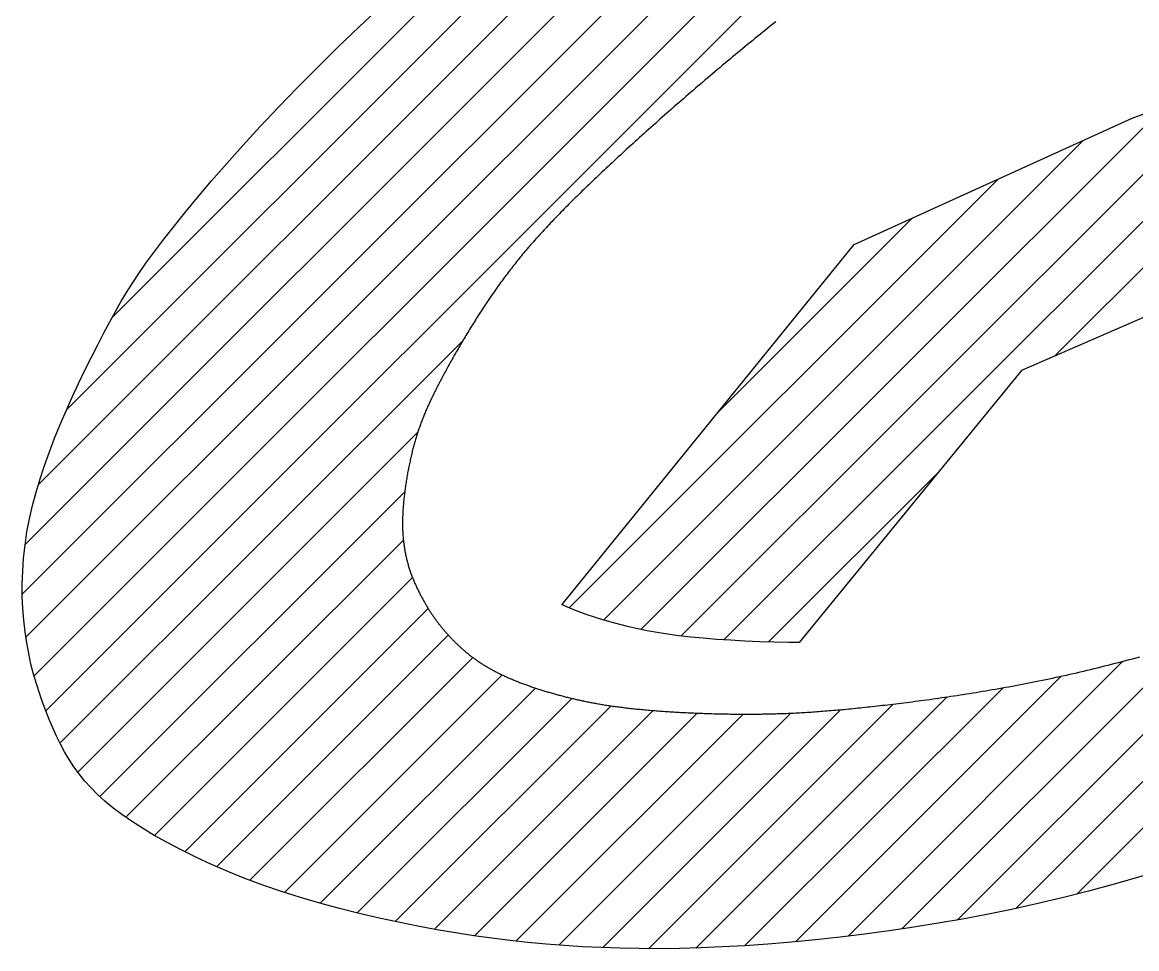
# Model space of a CAD drawing. Extents: x 16825 to 205982, y -10874 to 68273.
# Drawn here: x 177846.3 to 178082.5, y 28232.2 to 28428.7 of the extents above; entities that cross this region are included whole.
import ezdxf

# ---------------------------------------------------------------- set-up
doc = ezdxf.new("R2010")
doc.units = 0
doc.header["$LTSCALE"] = 5
doc.header["$MEASUREMENT"] = 0
doc.layers.add('TK', color=3, linetype='CONTINUOUS')

msp = doc.modelspace()

# ---------------------------------------------------------------- linework, layer by layer
at = {"layer": 'TK'}
for p, q in [((177851.31, 28282.713), (178115.127, 28546.53)), ((177848.837, 28290.139), (178098.033, 28539.335)), ((177847.094, 28298.295), (178079.873, 28531.074)), ((177846.353, 28307.454), (178060.845, 28521.946)), ((177846.944, 28317.945), (178041.126, 28512.127)), ((177849.738, 28330.638), (178020.116, 28501.017)), ((177855.731, 28346.531), (177996.196, 28486.996)), ((177865.394, 28366.094), (177968.363, 28469.062)), ((177917.757, 28427.751), (177922.252, 28431.976)), ((178005.47, 28428.356), (178004.922, 28427.918)), ((178006.02, 28428.793), (178005.47, 28428.356)), ((178065.058, 28357.867), (178135.769, 28428.578)), ((178081.543, 28408.334), (178135.084, 28428.392)), ((177913.307, 28423.472), (177917.757, 28427.751)), ((178002.201, 28425.727), (178001.661, 28425.288)), ((178002.743, 28426.165), (178002.201, 28425.727)), ((178003.285, 28426.604), (178002.743, 28426.165)), ((178003.83, 28427.042), (178003.285, 28426.604)), ((178004.375, 28427.48), (178003.83, 28427.042)), ((178004.922, 28427.918), (178004.375, 28427.48)), ((177908.942, 28419.177), (177913.307, 28423.472)), ((177999.511, 28423.529), (177998.976, 28423.089)), ((178000.046, 28423.969), (177999.511, 28423.529)), ((178000.583, 28424.409), (178000.046, 28423.969)), ((178001.121, 28424.848), (178000.583, 28424.409)), ((178001.661, 28425.288), (178001.121, 28424.848)), ((177995.019, 28297.728), (178120.052, 28422.761)), ((177996.847, 28421.326), (177996.317, 28420.884)), ((177997.378, 28421.767), (177996.847, 28421.326)), ((177997.909, 28422.208), (177997.378, 28421.767)), ((177998.442, 28422.649), (177997.909, 28422.208)), ((177998.976, 28423.089), (177998.442, 28422.649)), ((177904.702, 28414.904), (177908.942, 28419.177)), ((177993.682, 28418.673), (177993.158, 28418.231)), ((177994.207, 28419.116), (177993.682, 28418.673)), ((177994.734, 28419.558), (177994.207, 28419.116)), ((177995.261, 28420.001), (177994.734, 28419.558)), ((177995.788, 28420.442), (177995.261, 28420.001)), ((177996.317, 28420.884), (177995.788, 28420.442)), ((177985.945, 28298.554), (178104.222, 28416.831)), ((177991.072, 28416.459), (177990.553, 28416.016)), ((177991.592, 28416.902), (177991.072, 28416.459)), ((177992.113, 28417.345), (177991.592, 28416.902)), ((177992.635, 28417.788), (177992.113, 28417.345)), ((177993.158, 28418.231), (177992.635, 28417.788)), ((177900.628, 28410.691), (177904.702, 28414.904)), ((177988.49, 28414.246), (177987.977, 28413.804)), ((177989.004, 28414.688), (177988.49, 28414.246)), ((177989.519, 28415.13), (177989.004, 28414.688)), ((177990.035, 28415.573), (177989.519, 28415.13)), ((177990.553, 28416.016), (177990.035, 28415.573)), ((177985.439, 28411.6), (177984.936, 28411.161)), ((177985.943, 28412.04), (177985.439, 28411.6)), ((177986.449, 28412.48), (177985.943, 28412.04)), ((177986.957, 28412.921), (177986.449, 28412.48)), ((177987.467, 28413.362), (177986.957, 28412.921)), ((177987.977, 28413.804), (177987.467, 28413.362)), ((177896.756, 28406.575), (177900.628, 28410.691)), ((177977.425, 28299.933), (178088.392, 28410.9)), ((177982.943, 28409.412), (177982.449, 28408.977)), ((177983.438, 28409.848), (177982.943, 28409.412)), ((177983.935, 28410.285), (177983.438, 28409.848)), ((177984.435, 28410.723), (177983.935, 28410.285)), ((177984.936, 28411.161), (177984.435, 28410.723)), ((177980.497, 28407.245), (177980.014, 28406.815)), ((177980.981, 28407.677), (177980.497, 28407.245)), ((177981.469, 28408.109), (177980.981, 28407.677)), ((177981.958, 28408.542), (177981.469, 28408.109)), ((177982.449, 28408.977), (177981.958, 28408.542)), ((178022.648, 28381.59), (178081.543, 28408.334)), ((177893.099, 28402.579), (177896.756, 28406.575)), ((177977.636, 28404.682), (177977.168, 28404.259)), ((177978.107, 28405.106), (177977.636, 28404.682)), ((177978.58, 28405.531), (177978.107, 28405.106)), ((177979.055, 28405.958), (177978.58, 28405.531)), ((177979.533, 28406.386), (177979.055, 28405.958)), ((177980.014, 28406.815), (177979.533, 28406.386)), ((177889.666, 28398.726), (177893.099, 28402.579)), ((177969.535, 28301.943), (178071.255, 28403.662)), ((177974.868, 28402.169), (177974.416, 28401.756)), ((177975.322, 28402.584), (177974.868, 28402.169)), ((177975.779, 28403), (177975.322, 28402.584)), ((177976.239, 28403.418), (177975.779, 28403)), ((177976.702, 28403.838), (177976.239, 28403.418)), ((177977.168, 28404.259), (177976.702, 28403.838)), ((177972.64, 28400.121), (177972.203, 28399.718)), ((177973.079, 28400.527), (177972.64, 28400.121)), ((177973.522, 28400.935), (177973.079, 28400.527)), ((177973.967, 28401.344), (177973.522, 28400.935)), ((177974.416, 28401.756), (177973.967, 28401.344)), ((177886.465, 28395.04), (177889.666, 28398.726)), ((177970.07, 28397.73), (177969.654, 28397.339)), ((177970.49, 28398.123), (177970.07, 28397.73)), ((177970.914, 28398.519), (177970.49, 28398.123)), ((177971.34, 28398.916), (177970.914, 28398.519)), ((177971.77, 28399.316), (177971.34, 28398.916)), ((177972.203, 28399.718), (177971.77, 28399.316)), ((177883.505, 28391.543), (177886.465, 28395.04)), ((177962.218, 28304.526), (178053.12, 28395.428)), ((177967.232, 28395.043), (177966.841, 28394.67)), ((177967.626, 28395.42), (177967.232, 28395.043)), ((177968.024, 28395.799), (177967.626, 28395.42)), ((177968.426, 28396.18), (177968.024, 28395.799)), ((177968.832, 28396.564), (177968.426, 28396.18)), ((177969.241, 28396.95), (177968.832, 28396.564)), ((177969.654, 28397.339), (177969.241, 28396.95)), ((177964.946, 28392.84), (177964.578, 28392.483)), ((177965.317, 28393.201), (177964.946, 28392.84)), ((177965.692, 28393.564), (177965.317, 28393.201)), ((177966.071, 28393.93), (177965.692, 28393.564)), ((177966.454, 28394.298), (177966.071, 28393.93)), ((177966.841, 28394.67), (177966.454, 28394.298)), ((177880.794, 28388.257), (177883.505, 28391.543)), ((177962.457, 28390.392), (177962.117, 28390.052)), ((177962.801, 28390.734), (177962.457, 28390.392)), ((177963.149, 28391.079), (177962.801, 28390.734)), ((177963.501, 28391.426), (177963.149, 28391.079)), ((177963.856, 28391.776), (177963.501, 28391.426)), ((177964.215, 28392.128), (177963.856, 28391.776)), ((177964.578, 28392.483), (177964.215, 28392.128)), ((177878.341, 28385.205), (177880.794, 28388.257)), ((177960.151, 28388.062), (177959.835, 28387.738)), ((177960.47, 28388.388), (177960.151, 28388.062)), ((177960.792, 28388.717), (177960.47, 28388.388)), ((177961.118, 28389.047), (177960.792, 28388.717)), ((177961.448, 28389.38), (177961.118, 28389.047)), ((177961.78, 28389.715), (177961.448, 28389.38)), ((177962.117, 28390.052), (177961.78, 28389.715)), ((177958.009, 28385.829), (177957.715, 28385.516)), ((177958.305, 28386.143), (177958.009, 28385.829)), ((177958.605, 28386.458), (177958.305, 28386.143)), ((177958.908, 28386.776), (177958.605, 28386.458)), ((177959.214, 28387.094), (177958.908, 28386.776)), ((177959.523, 28387.415), (177959.214, 28387.094)), ((177959.835, 28387.738), (177959.523, 28387.415)), ((177993.8, 28346.007), (178034.986, 28387.193)), ((177876.154, 28382.41), (177878.341, 28385.205)), ((177955.736, 28383.366), (177955.463, 28383.063)), ((177956.011, 28383.67), (177955.736, 28383.366)), ((177956.288, 28383.975), (177956.011, 28383.67)), ((177956.568, 28384.28), (177956.288, 28383.975)), ((177956.851, 28384.588), (177956.568, 28384.28)), ((177957.136, 28384.896), (177956.851, 28384.588)), ((177957.424, 28385.205), (177957.136, 28384.896)), ((177957.715, 28385.516), (177957.424, 28385.205)), ((177874.234, 28379.881), (177876.154, 28382.41)), ((177953.621, 28380.965), (177953.367, 28380.668)), ((177953.878, 28381.263), (177953.621, 28380.965)), ((177954.137, 28381.561), (177953.878, 28381.263)), ((177954.398, 28381.86), (177954.137, 28381.561)), ((177954.661, 28382.16), (177954.398, 28381.86)), ((177954.926, 28382.46), (177954.661, 28382.16)), ((177955.193, 28382.761), (177954.926, 28382.46)), ((177955.463, 28383.063), (177955.193, 28382.761)), ((177960.704, 28305.184), (178022.648, 28381.59)), ((177872.546, 28377.574), (177874.234, 28379.881)), ((177951.636, 28378.592), (177951.396, 28378.295)), ((177951.878, 28378.888), (177951.636, 28378.592)), ((177952.122, 28379.184), (177951.878, 28378.888)), ((177952.368, 28379.481), (177952.122, 28379.184)), ((177952.615, 28379.777), (177952.368, 28379.481)), ((177952.864, 28380.074), (177952.615, 28379.777)), ((177953.114, 28380.37), (177952.864, 28380.074)), ((177953.367, 28380.668), (177953.114, 28380.37)), ((177871.046, 28375.431), (177872.546, 28377.574)), ((177949.751, 28376.212), (177949.521, 28375.912)), ((177949.982, 28376.511), (177949.751, 28376.212)), ((177950.215, 28376.809), (177949.982, 28376.511)), ((177950.448, 28377.107), (177950.215, 28376.809)), ((177950.683, 28377.405), (177950.448, 28377.107)), ((177950.919, 28377.702), (177950.683, 28377.405)), ((177951.157, 28377.999), (177950.919, 28377.702)), ((177951.396, 28378.295), (177951.157, 28377.999)), ((177869.694, 28373.395), (177871.046, 28375.431)), ((177947.936, 28373.791), (177947.713, 28373.484)), ((177948.16, 28374.097), (177947.936, 28373.791)), ((177948.385, 28374.402), (177948.16, 28374.097)), ((177948.61, 28374.706), (177948.385, 28374.402)), ((177948.836, 28375.008), (177948.61, 28374.706)), ((177949.064, 28375.31), (177948.836, 28375.008)), ((177949.292, 28375.612), (177949.064, 28375.31)), ((177949.521, 28375.912), (177949.292, 28375.612)), ((178105.593, 28375.519), (178058.119, 28354.846)), ((177867.255, 28369.413), (177868.444, 28371.408)), ((177868.444, 28371.408), (177869.694, 28373.395)), ((177946.386, 28371.618), (177946.167, 28371.303)), ((177946.606, 28371.932), (177946.386, 28371.618)), ((177946.826, 28372.245), (177946.606, 28371.932)), ((177947.047, 28372.556), (177946.826, 28372.245)), ((177947.268, 28372.867), (177947.047, 28372.556)), ((177947.49, 28373.176), (177947.268, 28372.867)), ((177947.713, 28373.484), (177947.49, 28373.176)), ((177866.083, 28367.351), (177867.255, 28369.413)), ((177944.652, 28369.074), (177944.439, 28368.752)), ((177944.867, 28369.395), (177944.652, 28369.074)), ((177945.082, 28369.715), (177944.867, 28369.395)), ((177945.298, 28370.034), (177945.082, 28369.715)), ((177945.514, 28370.353), (177945.298, 28370.034)), ((177945.731, 28370.671), (177945.514, 28370.353)), ((177945.949, 28370.988), (177945.731, 28370.671)), ((177946.167, 28371.303), (177945.949, 28370.988)), ((177864.887, 28365.166), (177866.083, 28367.351)), ((177943.174, 28366.813), (177942.967, 28366.489)), ((177943.383, 28367.137), (177943.174, 28366.813)), ((177943.592, 28367.461), (177943.383, 28367.137)), ((177943.803, 28367.785), (177943.592, 28367.461)), ((177944.014, 28368.108), (177943.803, 28367.785)), ((177944.226, 28368.43), (177944.014, 28368.108)), ((177944.439, 28368.752), (177944.226, 28368.43)), ((177863.632, 28362.814), (177864.887, 28365.166)), ((177941.741, 28364.543), (177941.541, 28364.219)), ((177941.943, 28364.867), (177941.741, 28364.543)), ((177942.146, 28365.192), (177941.943, 28364.867)), ((177942.349, 28365.516), (177942.146, 28365.192)), ((177942.554, 28365.84), (177942.349, 28365.516)), ((177942.76, 28366.165), (177942.554, 28365.84)), ((177942.967, 28366.489), (177942.76, 28366.165)), ((177862.326, 28360.307), (177863.632, 28362.814)), ((177940.169, 28361.964), (177939.978, 28361.645)), ((177940.361, 28362.285), (177940.169, 28361.964)), ((177940.555, 28362.606), (177940.361, 28362.285)), ((177940.75, 28362.928), (177940.555, 28362.606)), ((177940.946, 28363.25), (177940.75, 28362.928)), ((177941.143, 28363.573), (177940.946, 28363.25)), ((177941.341, 28363.896), (177941.143, 28363.573)), ((177941.541, 28364.219), (177941.341, 28363.896)), ((177854.323, 28275.827), (177939.739, 28361.242)), ((177860.986, 28357.668), (177862.326, 28360.307)), ((177938.86, 28359.746), (177938.679, 28359.433)), ((177939.043, 28360.06), (177938.86, 28359.746)), ((177939.227, 28360.375), (177939.043, 28360.06)), ((177939.413, 28360.691), (177939.227, 28360.375)), ((177939.6, 28361.008), (177939.413, 28360.691)), ((177939.788, 28361.326), (177939.6, 28361.008)), ((177939.978, 28361.645), (177939.788, 28361.326)), ((177859.629, 28354.923), (177860.986, 28357.668)), ((177937.452, 28357.282), (177937.283, 28356.981)), ((177937.622, 28357.585), (177937.452, 28357.282)), ((177937.795, 28357.889), (177937.622, 28357.585)), ((177937.968, 28358.195), (177937.795, 28357.889)), ((177938.144, 28358.502), (177937.968, 28358.195)), ((177938.321, 28358.811), (177938.144, 28358.502)), ((177938.499, 28359.121), (177938.321, 28358.811)), ((177938.679, 28359.433), (177938.499, 28359.121)), ((177858.273, 28352.098), (177859.629, 28354.923)), ((177936.148, 28354.925), (177935.993, 28354.64)), ((177936.305, 28355.213), (177936.148, 28354.925)), ((177936.463, 28355.503), (177936.305, 28355.213)), ((177936.624, 28355.794), (177936.463, 28355.503)), ((177936.786, 28356.088), (177936.624, 28355.794)), ((177936.95, 28356.384), (177936.786, 28356.088)), ((177937.115, 28356.681), (177936.95, 28356.384)), ((177937.283, 28356.981), (177937.115, 28356.681)), ((177934.961, 28352.705), (177934.821, 28352.438)), ((177935.102, 28352.974), (177934.961, 28352.705)), ((177935.246, 28353.246), (177935.102, 28352.974)), ((177935.392, 28353.52), (177935.246, 28353.246)), ((177935.539, 28353.797), (177935.392, 28353.52)), ((177935.689, 28354.075), (177935.539, 28353.797)), ((177935.84, 28354.356), (177935.689, 28354.075)), ((177935.993, 28354.64), (177935.84, 28354.356)), ((178058.119, 28354.846), (178010.994, 28297.174)), ((177856.934, 28349.217), (177858.273, 28352.098)), ((177933.769, 28350.382), (177933.646, 28350.134)), ((177933.894, 28350.632), (177933.769, 28350.382)), ((177934.021, 28350.884), (177933.894, 28350.632)), ((177934.15, 28351.137), (177934.021, 28350.884)), ((177934.28, 28351.393), (177934.15, 28351.137)), ((177934.412, 28351.651), (177934.28, 28351.393)), ((177934.547, 28351.911), (177934.412, 28351.651)), ((177934.683, 28352.174), (177934.547, 28351.911)), ((177934.821, 28352.438), (177934.683, 28352.174)), ((177855.63, 28346.306), (177856.934, 28349.217)), ((177932.611, 28347.975), (177932.504, 28347.741)), ((177932.72, 28348.209), (177932.611, 28347.975)), ((177932.83, 28348.445), (177932.72, 28348.209)), ((177932.941, 28348.682), (177932.83, 28348.445)), ((177933.055, 28348.92), (177932.941, 28348.682)), ((177933.17, 28349.16), (177933.055, 28348.92)), ((177933.286, 28349.401), (177933.17, 28349.16)), ((177933.404, 28349.644), (177933.286, 28349.401)), ((177933.524, 28349.888), (177933.404, 28349.644)), ((177933.646, 28350.134), (177933.524, 28349.888)), ((177854.378, 28343.389), (177855.63, 28346.306)), ((177931.512, 28345.453), (177931.42, 28345.228)), ((177931.605, 28345.68), (177931.512, 28345.453)), ((177931.699, 28345.906), (177931.605, 28345.68)), ((177931.795, 28346.133), (177931.699, 28345.906)), ((177931.892, 28346.361), (177931.795, 28346.133)), ((177931.991, 28346.589), (177931.892, 28346.361)), ((177932.09, 28346.818), (177931.991, 28346.589)), ((177932.192, 28347.047), (177932.09, 28346.818)), ((177932.294, 28347.278), (177932.192, 28347.047)), ((177932.398, 28347.509), (177932.294, 28347.278)), ((177932.504, 28347.741), (177932.398, 28347.509)), ((177853.193, 28340.488), (177854.378, 28343.389)), ((177930.645, 28343.196), (177930.564, 28342.969)), ((177930.726, 28343.423), (177930.645, 28343.196)), ((177930.809, 28343.649), (177930.726, 28343.423)), ((177930.893, 28343.874), (177930.809, 28343.649)), ((177930.978, 28344.1), (177930.893, 28343.874)), ((177931.064, 28344.326), (177930.978, 28344.1)), ((177931.151, 28344.551), (177931.064, 28344.326)), ((177931.239, 28344.776), (177931.151, 28344.551)), ((177931.329, 28345.002), (177931.239, 28344.776)), ((177931.42, 28345.228), (177931.329, 28345.002)), ((177858.098, 28269.702), (177930.152, 28341.756)), ((177929.879, 28340.895), (177929.807, 28340.659)), ((177929.952, 28341.129), (177929.879, 28340.895)), ((177930.025, 28341.362), (177929.952, 28341.129)), ((177930.1, 28341.594), (177930.025, 28341.362)), ((177930.175, 28341.825), (177930.1, 28341.594)), ((177930.251, 28342.055), (177930.175, 28341.825)), ((177930.328, 28342.285), (177930.251, 28342.055)), ((177930.406, 28342.514), (177930.328, 28342.285)), ((177930.484, 28342.742), (177930.406, 28342.514)), ((177930.564, 28342.969), (177930.484, 28342.742)), ((177852.083, 28337.605), (177853.193, 28340.488)), ((177929.191, 28338.475), (177929.126, 28338.224)), ((177929.257, 28338.725), (177929.191, 28338.475)), ((177929.324, 28338.972), (177929.257, 28338.725)), ((177929.391, 28339.218), (177929.324, 28338.972)), ((177929.459, 28339.462), (177929.391, 28339.218)), ((177929.527, 28339.704), (177929.459, 28339.462)), ((177929.596, 28339.945), (177929.527, 28339.704)), ((177929.666, 28340.185), (177929.596, 28339.945)), ((177929.736, 28340.423), (177929.666, 28340.185)), ((177929.807, 28340.659), (177929.736, 28340.423)), ((177851.054, 28334.739), (177852.083, 28337.605)), ((177928.623, 28336.148), (177928.563, 28335.881)), ((177928.684, 28336.414), (177928.623, 28336.148)), ((177928.746, 28336.678), (177928.684, 28336.414)), ((177928.808, 28336.941), (177928.746, 28336.678)), ((177928.87, 28337.201), (177928.808, 28336.941)), ((177928.933, 28337.46), (177928.87, 28337.201)), ((177928.997, 28337.717), (177928.933, 28337.46)), ((177929.061, 28337.972), (177928.997, 28337.717)), ((177929.126, 28338.224), (177929.061, 28337.972)), ((177850.112, 28331.89), (177851.054, 28334.739)), ((177928.108, 28333.683), (177928.054, 28333.402)), ((177928.162, 28333.963), (177928.108, 28333.683)), ((177928.217, 28334.241), (177928.162, 28333.963)), ((177928.273, 28334.518), (177928.217, 28334.241)), ((177928.329, 28334.794), (177928.273, 28334.518)), ((177928.387, 28335.068), (177928.329, 28334.794)), ((177928.445, 28335.34), (177928.387, 28335.068)), ((177928.504, 28335.611), (177928.445, 28335.34)), ((177928.563, 28335.881), (177928.504, 28335.611)), ((177849.264, 28329.055), (177850.112, 28331.89)), ((177927.707, 28331.409), (177927.661, 28331.121)), ((177927.753, 28331.696), (177927.707, 28331.409)), ((177927.801, 28331.983), (177927.753, 28331.696)), ((177927.85, 28332.269), (177927.801, 28331.983)), ((177927.899, 28332.554), (177927.85, 28332.269)), ((177927.95, 28332.838), (177927.899, 28332.554)), ((177928.002, 28333.121), (177927.95, 28332.838)), ((177928.054, 28333.402), (177928.002, 28333.121)), ((178004.472, 28297.282), (178040.615, 28333.424)), ((177848.516, 28326.233), (177849.264, 28329.055)), ((177862.795, 28264.5), (177927.373, 28329.077)), ((177927.374, 28329.09), (177927.338, 28328.799)), ((177927.412, 28329.381), (177927.374, 28329.09)), ((177927.45, 28329.672), (177927.412, 28329.381)), ((177927.49, 28329.963), (177927.45, 28329.672)), ((177927.531, 28330.253), (177927.49, 28329.963)), ((177927.573, 28330.543), (177927.531, 28330.253)), ((177927.617, 28330.832), (177927.573, 28330.543)), ((177927.661, 28331.121), (177927.617, 28330.832)), ((177927.124, 28326.76), (177927.099, 28326.469)), ((177927.15, 28327.051), (177927.124, 28326.76)), ((177927.178, 28327.342), (177927.15, 28327.051)), ((177927.207, 28327.633), (177927.178, 28327.342)), ((177927.238, 28327.925), (177927.207, 28327.633)), ((177927.27, 28328.216), (177927.238, 28327.925)), ((177927.303, 28328.508), (177927.27, 28328.216)), ((177927.338, 28328.799), (177927.303, 28328.508)), ((177847.873, 28323.424), (177848.516, 28326.233)), ((177926.957, 28324.164), (177926.946, 28323.88)), ((177926.969, 28324.45), (177926.957, 28324.164)), ((177926.982, 28324.737), (177926.969, 28324.45)), ((177926.998, 28325.024), (177926.982, 28324.737)), ((177927.015, 28325.312), (177926.998, 28325.024)), ((177927.033, 28325.6), (177927.015, 28325.312)), ((177927.054, 28325.89), (177927.033, 28325.6)), ((177927.075, 28326.179), (177927.054, 28325.89)), ((177927.099, 28326.469), (177927.075, 28326.179)), ((177847.343, 28320.626), (177847.873, 28323.424)), ((177926.923, 28322.751), (177926.922, 28322.471)), ((177926.922, 28322.471), (177926.922, 28322.193)), ((177926.922, 28322.193), (177926.925, 28321.917)), ((177926.926, 28323.031), (177926.923, 28322.751)), ((177926.925, 28321.917), (177926.929, 28321.641)), ((177926.931, 28323.313), (177926.926, 28323.031)), ((177926.938, 28323.596), (177926.931, 28323.313)), ((177926.946, 28323.88), (177926.938, 28323.596)), ((177846.928, 28317.839), (177847.343, 28320.626)), ((177926.929, 28321.641), (177926.936, 28321.367)), ((177926.936, 28321.367), (177926.944, 28321.095)), ((177926.944, 28321.095), (177926.955, 28320.824)), ((177926.955, 28320.824), (177926.967, 28320.555)), ((177926.967, 28320.555), (177926.982, 28320.287)), ((177926.982, 28320.287), (177926.998, 28320.021)), ((177926.998, 28320.021), (177927.017, 28319.757)), ((177927.017, 28319.757), (177927.037, 28319.495)), ((177927.037, 28319.495), (177927.06, 28319.235)), ((177846.627, 28315.073), (177846.928, 28317.839)), ((177868.305, 28260.109), (177927.093, 28318.898)), ((177927.06, 28319.235), (177927.085, 28318.976)), ((177927.085, 28318.976), (177927.111, 28318.719)), ((177927.111, 28318.719), (177927.14, 28318.464)), ((177927.14, 28318.464), (177927.17, 28318.211)), ((177927.17, 28318.211), (177927.203, 28317.959)), ((177927.203, 28317.959), (177927.237, 28317.71)), ((177927.237, 28317.71), (177927.274, 28317.462)), ((177927.274, 28317.462), (177927.312, 28317.216)), ((177927.312, 28317.216), (177927.352, 28316.972)), ((177846.435, 28312.335), (177846.627, 28315.073)), ((177927.352, 28316.972), (177927.394, 28316.73)), ((177927.394, 28316.73), (177927.437, 28316.489)), ((177927.437, 28316.489), (177927.482, 28316.251)), ((177927.482, 28316.251), (177927.529, 28316.014)), ((177927.529, 28316.014), (177927.578, 28315.779)), ((177927.578, 28315.779), (177927.628, 28315.545)), ((177927.628, 28315.545), (177927.68, 28315.314)), ((177927.68, 28315.314), (177927.733, 28315.084)), ((177927.733, 28315.084), (177927.788, 28314.856)), ((177927.788, 28314.856), (177927.844, 28314.629)), ((177927.844, 28314.629), (177927.902, 28314.404)), ((177927.902, 28314.404), (177927.961, 28314.181)), ((177927.961, 28314.181), (177928.022, 28313.96)), ((177928.022, 28313.96), (177928.083, 28313.74)), ((177928.083, 28313.74), (177928.147, 28313.522)), ((177928.147, 28313.522), (177928.211, 28313.306)), ((177928.211, 28313.306), (177928.277, 28313.092)), ((177928.277, 28313.092), (177928.344, 28312.879)), ((177928.344, 28312.879), (177928.412, 28312.667)), ((177928.412, 28312.667), (177928.481, 28312.458)), ((177928.481, 28312.458), (177928.551, 28312.249)), ((177846.345, 28309.637), (177846.435, 28312.335)), ((177874.354, 28256.26), (177929.033, 28310.938)), ((177928.551, 28312.249), (177928.623, 28312.043)), ((177928.623, 28312.043), (177928.695, 28311.838)), ((177928.695, 28311.838), (177928.769, 28311.635)), ((177928.769, 28311.635), (177928.843, 28311.433)), ((177928.843, 28311.433), (177928.918, 28311.233)), ((177928.918, 28311.233), (177928.995, 28311.035)), ((177928.995, 28311.035), (177929.072, 28310.838)), ((177929.072, 28310.838), (177929.15, 28310.642)), ((177929.15, 28310.642), (177929.229, 28310.448)), ((177929.229, 28310.448), (177929.308, 28310.256)), ((177929.308, 28310.256), (177929.389, 28310.065)), ((177929.389, 28310.065), (177929.47, 28309.876)), ((178069.816, 28243.832), (178137.377, 28311.393)), ((177846.354, 28306.989), (177846.345, 28309.637)), ((177929.47, 28309.876), (177929.551, 28309.688)), ((177929.551, 28309.688), (177929.634, 28309.502)), ((177929.634, 28309.502), (177929.717, 28309.317)), ((177929.717, 28309.317), (177929.8, 28309.133)), ((177929.8, 28309.133), (177929.884, 28308.952)), ((177929.884, 28308.952), (177929.969, 28308.771)), ((177929.969, 28308.771), (177930.054, 28308.592)), ((177930.054, 28308.592), (177930.14, 28308.415)), ((177930.14, 28308.415), (177930.225, 28308.238)), ((177930.225, 28308.238), (177930.312, 28308.064)), ((177930.312, 28308.064), (177930.398, 28307.89)), ((177930.398, 28307.89), (177930.485, 28307.719)), ((177930.485, 28307.719), (177930.572, 28307.548)), ((177846.457, 28304.399), (177846.354, 28306.989)), ((177930.572, 28307.548), (177930.66, 28307.379)), ((177930.66, 28307.379), (177930.748, 28307.211)), ((177930.748, 28307.211), (177930.835, 28307.045)), ((177930.835, 28307.045), (177930.923, 28306.88)), ((177930.923, 28306.88), (177931.012, 28306.716)), ((177931.012, 28306.716), (177931.1, 28306.554)), ((177931.1, 28306.554), (177931.188, 28306.393)), ((177931.188, 28306.393), (177931.277, 28306.233)), ((177931.277, 28306.233), (177931.365, 28306.075)), ((177931.365, 28306.075), (177931.454, 28305.917)), ((177931.454, 28305.917), (177931.542, 28305.761)), ((177931.542, 28305.761), (177931.631, 28305.607)), ((177931.631, 28305.607), (177931.72, 28305.453)), ((177931.72, 28305.453), (177931.808, 28305.301)), ((177931.808, 28305.301), (177931.897, 28305.15)), ((178056.86, 28240.776), (178122.372, 28306.288)), ((177846.648, 28301.878), (177846.457, 28304.399)), ((177880.786, 28252.792), (177932.367, 28304.373)), ((177931.897, 28305.15), (177931.986, 28305)), ((177931.986, 28305), (177932.075, 28304.851)), ((177932.075, 28304.851), (177932.165, 28304.704)), ((177932.165, 28304.704), (177932.254, 28304.557)), ((177932.254, 28304.557), (177932.343, 28304.412)), ((177932.343, 28304.412), (177932.433, 28304.268)), ((177932.433, 28304.268), (177932.522, 28304.125)), ((177932.522, 28304.125), (177932.612, 28303.982)), ((177932.612, 28303.982), (177932.702, 28303.841)), ((177932.702, 28303.841), (177932.792, 28303.701)), ((177932.792, 28303.701), (177932.883, 28303.562)), ((177932.883, 28303.562), (177932.973, 28303.424)), ((177932.973, 28303.424), (177933.064, 28303.287)), ((177933.064, 28303.287), (177933.155, 28303.15)), ((177933.155, 28303.15), (177933.246, 28303.015)), ((177933.246, 28303.015), (177933.337, 28302.88)), ((177960.95, 28305.069), (177960.704, 28305.184)), ((177962.522, 28304.395), (177960.95, 28305.069)), ((177964.157, 28303.751), (177962.522, 28304.395)), ((177965.846, 28303.137), (177964.157, 28303.751)), ((177967.581, 28302.551), (177965.846, 28303.137)), ((177846.923, 28299.436), (177846.648, 28301.878)), ((177933.337, 28302.88), (177933.429, 28302.747)), ((177933.429, 28302.747), (177933.52, 28302.614)), ((177933.52, 28302.614), (177933.613, 28302.482)), ((177933.613, 28302.482), (177933.705, 28302.351)), ((177933.705, 28302.351), (177933.797, 28302.221)), ((177933.797, 28302.221), (177933.89, 28302.092)), ((177933.89, 28302.092), (177933.983, 28301.963)), ((177933.983, 28301.963), (177934.077, 28301.835)), ((177934.077, 28301.835), (177934.171, 28301.708)), ((177934.171, 28301.708), (177934.265, 28301.581)), ((177934.265, 28301.581), (177934.359, 28301.456)), ((177934.359, 28301.456), (177934.454, 28301.331)), ((177934.454, 28301.331), (177934.549, 28301.206)), ((177934.549, 28301.206), (177934.644, 28301.082)), ((177934.644, 28301.082), (177934.74, 28300.959)), ((177934.74, 28300.959), (177934.836, 28300.837)), ((177934.836, 28300.837), (177934.933, 28300.715)), ((177934.933, 28300.715), (177935.03, 28300.593)), ((177935.03, 28300.593), (177935.127, 28300.473)), ((177969.353, 28301.996), (177967.581, 28302.551)), ((177971.153, 28301.47), (177969.353, 28301.996)), ((177972.977, 28300.973), (177971.153, 28301.47)), ((177974.841, 28300.506), (177972.977, 28300.973)), ((178044.542, 28238.357), (178107.662, 28301.477)), ((177847.276, 28297.08), (177846.923, 28299.436)), ((177887.522, 28249.628), (177936.626, 28298.733)), ((177935.127, 28300.473), (177935.225, 28300.352)), ((177935.225, 28300.352), (177935.323, 28300.233)), ((177935.323, 28300.233), (177935.422, 28300.113)), ((177935.422, 28300.113), (177935.521, 28299.995)), ((177935.521, 28299.995), (177935.621, 28299.876)), ((177935.621, 28299.876), (177935.721, 28299.758)), ((177935.721, 28299.758), (177935.821, 28299.641)), ((177935.821, 28299.641), (177935.922, 28299.524)), ((177935.922, 28299.524), (177936.023, 28299.407)), ((177936.023, 28299.407), (177936.125, 28299.291)), ((177936.125, 28299.291), (177936.228, 28299.175)), ((177936.228, 28299.175), (177936.331, 28299.06)), ((177936.331, 28299.06), (177936.434, 28298.944)), ((177936.434, 28298.944), (177936.538, 28298.829)), ((177936.538, 28298.829), (177936.643, 28298.715)), ((177936.643, 28298.715), (177936.748, 28298.6)), ((177936.748, 28298.6), (177936.854, 28298.486)), ((177936.854, 28298.486), (177936.96, 28298.372)), ((177936.96, 28298.372), (177937.067, 28298.259)), ((177937.067, 28298.259), (177937.174, 28298.145)), ((177976.764, 28300.068), (177974.841, 28300.506)), ((177978.766, 28299.66), (177976.764, 28300.068)), ((177980.866, 28299.281), (177978.766, 28299.66)), ((177983.084, 28298.932), (177980.866, 28299.281)), ((177985.44, 28298.613), (177983.084, 28298.932)), ((177987.954, 28298.323), (177985.44, 28298.613)), ((177990.636, 28298.062), (177987.954, 28298.323)), ((177847.7, 28294.807), (177847.276, 28297.08)), ((177937.174, 28298.145), (177937.283, 28298.032)), ((177937.283, 28298.032), (177937.391, 28297.919)), ((177937.391, 28297.919), (177937.501, 28297.806)), ((177937.501, 28297.806), (177937.611, 28297.693)), ((177937.611, 28297.693), (177937.721, 28297.581)), ((177937.721, 28297.581), (177937.833, 28297.468)), ((177937.833, 28297.468), (177937.945, 28297.356)), ((177937.945, 28297.356), (177938.057, 28297.244)), ((177938.057, 28297.244), (177938.171, 28297.133)), ((177938.171, 28297.133), (177938.285, 28297.021)), ((177938.285, 28297.021), (177938.399, 28296.91)), ((177938.399, 28296.91), (177938.515, 28296.798)), ((177938.515, 28296.798), (177938.631, 28296.687)), ((177938.631, 28296.687), (177938.748, 28296.577)), ((177938.748, 28296.577), (177938.866, 28296.466)), ((177938.866, 28296.466), (177938.985, 28296.356)), ((177938.985, 28296.356), (177939.104, 28296.246)), ((177939.104, 28296.246), (177939.224, 28296.136)), ((177939.224, 28296.136), (177939.345, 28296.026)), ((177939.345, 28296.026), (177939.467, 28295.917)), ((177939.467, 28295.917), (177939.59, 28295.808)), ((177993.466, 28297.832), (177990.636, 28298.062)), ((177996.415, 28297.635), (177993.466, 28297.832)), ((177999.452, 28297.47), (177996.415, 28297.635)), ((178002.548, 28297.34), (177999.452, 28297.47)), ((178005.673, 28297.246), (178002.548, 28297.34)), ((178008.799, 28297.188), (178005.673, 28297.246)), ((178010.994, 28297.174), (178008.799, 28297.188)), ((178032.738, 28236.452), (178093.332, 28297.046)), ((177848.189, 28292.613), (177847.7, 28294.807)), ((177894.551, 28246.758), (177941.8, 28294.007)), ((177939.59, 28295.808), (177939.713, 28295.699)), ((177939.713, 28295.699), (177939.838, 28295.59)), ((177939.838, 28295.59), (177939.963, 28295.482)), ((177939.963, 28295.482), (177940.089, 28295.374)), ((177940.089, 28295.374), (177940.216, 28295.266)), ((177940.216, 28295.266), (177940.344, 28295.158)), ((177940.344, 28295.158), (177940.473, 28295.051)), ((177940.473, 28295.051), (177940.603, 28294.944)), ((177940.603, 28294.944), (177940.734, 28294.837)), ((177940.734, 28294.837), (177940.866, 28294.731)), ((177940.866, 28294.731), (177940.999, 28294.625)), ((177940.999, 28294.625), (177941.132, 28294.519)), ((177941.132, 28294.519), (177941.267, 28294.413)), ((177941.267, 28294.413), (177941.403, 28294.308)), ((177941.403, 28294.308), (177941.54, 28294.203)), ((177941.54, 28294.203), (177941.678, 28294.099)), ((177941.678, 28294.099), (177941.816, 28293.995)), ((177941.816, 28293.995), (177941.956, 28293.891)), ((177941.956, 28293.891), (177942.097, 28293.787)), ((177942.097, 28293.787), (177942.239, 28293.684)), ((177942.239, 28293.684), (177942.383, 28293.581)), ((177942.383, 28293.581), (177942.527, 28293.478)), ((177942.527, 28293.478), (177942.672, 28293.376)), ((178080.16, 28293.341), (178080.907, 28293.539)), ((178080.907, 28293.539), (178081.654, 28293.739)), ((178081.654, 28293.739), (178082.403, 28293.94)), ((178082.403, 28293.94), (178083.153, 28294.144)), ((177848.734, 28290.493), (177848.189, 28292.613)), ((177942.672, 28293.376), (177942.819, 28293.274)), ((177942.819, 28293.274), (177942.967, 28293.173)), ((177942.967, 28293.173), (177943.115, 28293.072)), ((177943.115, 28293.072), (177943.265, 28292.971)), ((177943.265, 28292.971), (177943.417, 28292.871)), ((177943.417, 28292.871), (177943.569, 28292.771)), ((177943.569, 28292.771), (177943.723, 28292.671)), ((177943.723, 28292.671), (177943.877, 28292.572)), ((177943.877, 28292.572), (177944.034, 28292.473)), ((177944.034, 28292.473), (177944.191, 28292.375)), ((177944.191, 28292.375), (177944.349, 28292.277)), ((177944.349, 28292.277), (177944.509, 28292.18)), ((177944.509, 28292.18), (177944.67, 28292.083)), ((177944.67, 28292.083), (177944.833, 28291.986)), ((177944.833, 28291.986), (177944.996, 28291.89)), ((177944.996, 28291.89), (177945.161, 28291.794)), ((177945.161, 28291.794), (177945.327, 28291.698)), ((177945.327, 28291.698), (177945.495, 28291.603)), ((177945.495, 28291.603), (177945.664, 28291.509)), ((177945.664, 28291.509), (177945.834, 28291.415)), ((177945.834, 28291.415), (177946.006, 28291.321)), ((177946.006, 28291.321), (177946.179, 28291.228)), ((177946.179, 28291.228), (177946.353, 28291.135)), ((177946.353, 28291.135), (177946.528, 28291.043)), ((178021.32, 28234.934), (178079.572, 28293.186)), ((178070.534, 28290.943), (178071.269, 28291.115)), ((178071.269, 28291.115), (178072.005, 28291.29)), ((178072.005, 28291.29), (178072.742, 28291.466)), ((178072.742, 28291.466), (178073.48, 28291.645)), ((178073.48, 28291.645), (178074.219, 28291.825)), ((178074.219, 28291.825), (178074.958, 28292.008)), ((178074.958, 28292.008), (178075.699, 28292.193)), ((178075.699, 28292.193), (178076.44, 28292.379)), ((178076.44, 28292.379), (178077.182, 28292.568)), ((178077.182, 28292.568), (178077.925, 28292.758)), ((178077.925, 28292.758), (178078.669, 28292.95)), ((178078.669, 28292.95), (178079.414, 28293.145)), ((178079.414, 28293.145), (178080.16, 28293.341)), ((177849.328, 28288.442), (177848.734, 28290.493)), ((177901.878, 28244.185), (177948.003, 28290.31)), ((177946.528, 28291.043), (177946.705, 28290.951)), ((177946.705, 28290.951), (177946.884, 28290.86)), ((177946.884, 28290.86), (177947.063, 28290.769)), ((177947.063, 28290.769), (177947.244, 28290.678)), ((177947.244, 28290.678), (177947.426, 28290.588)), ((177947.426, 28290.588), (177947.609, 28290.499)), ((177947.609, 28290.499), (177947.793, 28290.41)), ((177947.793, 28290.41), (177947.979, 28290.321)), ((177947.979, 28290.321), (177948.166, 28290.233)), ((177948.166, 28290.233), (177948.354, 28290.146)), ((177948.354, 28290.146), (177948.543, 28290.058)), ((177948.543, 28290.058), (177948.734, 28289.972)), ((177948.734, 28289.972), (177948.925, 28289.885)), ((177948.925, 28289.885), (177949.118, 28289.799)), ((177949.118, 28289.799), (177949.312, 28289.714)), ((177949.312, 28289.714), (177949.507, 28289.629)), ((177949.507, 28289.629), (177949.702, 28289.545)), ((177949.702, 28289.545), (177949.899, 28289.461)), ((177949.899, 28289.461), (177950.097, 28289.377)), ((177950.097, 28289.377), (177950.296, 28289.294)), ((177950.296, 28289.294), (177950.496, 28289.212)), ((177950.496, 28289.212), (177950.697, 28289.13)), ((177950.697, 28289.13), (177950.899, 28289.048)), ((177950.899, 28289.048), (177951.102, 28288.967)), ((177951.102, 28288.967), (177951.306, 28288.886)), ((177951.306, 28288.886), (177951.511, 28288.806)), ((177951.511, 28288.806), (177951.716, 28288.726)), ((178010.238, 28233.751), (178066.523, 28290.036)), ((178059.633, 28288.606), (178060.35, 28288.748)), ((178060.35, 28288.748), (178061.069, 28288.891)), ((178061.069, 28288.891), (178061.79, 28289.037)), ((178061.79, 28289.037), (178062.511, 28289.184)), ((178062.511, 28289.184), (178063.235, 28289.334)), ((178063.235, 28289.334), (178063.96, 28289.485)), ((178063.96, 28289.485), (178064.686, 28289.639)), ((178064.686, 28289.639), (178065.413, 28289.795)), ((178065.413, 28289.795), (178066.141, 28289.953)), ((178066.141, 28289.953), (178066.871, 28290.112)), ((178066.871, 28290.112), (178067.602, 28290.274)), ((178067.602, 28290.274), (178068.333, 28290.438)), ((178068.333, 28290.438), (178069.066, 28290.604)), ((178069.066, 28290.604), (178069.799, 28290.773)), ((178069.799, 28290.773), (178070.534, 28290.943)), ((177849.965, 28286.454), (177849.328, 28288.442)), ((177850.635, 28284.526), (177849.965, 28286.454)), ((177909.48, 28241.888), (177955.106, 28287.514)), ((177951.716, 28288.726), (177951.923, 28288.646)), ((177951.923, 28288.646), (177952.13, 28288.567)), ((177952.13, 28288.567), (177952.338, 28288.489)), ((177952.338, 28288.489), (177952.547, 28288.411)), ((177952.547, 28288.411), (177952.757, 28288.334)), ((177952.757, 28288.334), (177952.968, 28288.256)), ((177952.968, 28288.256), (177953.179, 28288.18)), ((177953.179, 28288.18), (177953.391, 28288.104)), ((177953.391, 28288.104), (177953.604, 28288.028)), ((177953.604, 28288.028), (177953.818, 28287.953)), ((177953.818, 28287.953), (177954.032, 28287.878)), ((177954.032, 28287.878), (177954.247, 28287.804)), ((177954.247, 28287.804), (177954.463, 28287.73)), ((177954.463, 28287.73), (177954.679, 28287.657)), ((177954.679, 28287.657), (177954.896, 28287.584)), ((177954.896, 28287.584), (177955.114, 28287.511)), ((177955.114, 28287.511), (177955.332, 28287.439)), ((177955.332, 28287.439), (177955.551, 28287.368)), ((177955.551, 28287.368), (177955.771, 28287.297)), ((177955.771, 28287.297), (177955.991, 28287.226)), ((177955.991, 28287.226), (177956.211, 28287.156)), ((177956.211, 28287.156), (177956.432, 28287.086)), ((177956.432, 28287.086), (177956.654, 28287.017)), ((177956.654, 28287.017), (177956.876, 28286.948)), ((177956.876, 28286.948), (177957.099, 28286.88)), ((177957.099, 28286.88), (177957.322, 28286.812)), ((177957.322, 28286.812), (177957.545, 28286.745)), ((177957.545, 28286.745), (177957.769, 28286.678)), ((177957.769, 28286.678), (177957.993, 28286.611)), ((177957.993, 28286.611), (177958.218, 28286.545)), ((177958.218, 28286.545), (177958.443, 28286.48)), ((177958.443, 28286.48), (177958.669, 28286.415)), ((177958.669, 28286.415), (177958.895, 28286.35)), ((177999.479, 28232.892), (178054.166, 28287.579)), ((178046.422, 28286.273), (178047.094, 28286.38)), ((178047.094, 28286.38), (178047.768, 28286.488)), ((178047.768, 28286.488), (178048.446, 28286.598)), ((178048.446, 28286.598), (178049.126, 28286.71)), ((178049.126, 28286.71), (178049.809, 28286.824)), ((178049.809, 28286.824), (178050.495, 28286.939)), ((178050.495, 28286.939), (178051.184, 28287.056)), ((178051.184, 28287.056), (178051.875, 28287.175)), ((178051.875, 28287.175), (178052.569, 28287.296)), ((178052.569, 28287.296), (178053.266, 28287.418)), ((178053.266, 28287.418), (178053.965, 28287.543)), ((178053.965, 28287.543), (178054.666, 28287.669)), ((178054.666, 28287.669), (178055.369, 28287.797)), ((178055.369, 28287.797), (178056.075, 28287.927)), ((178056.075, 28287.927), (178056.783, 28288.059)), ((178056.783, 28288.059), (178057.492, 28288.193)), ((178057.492, 28288.193), (178058.204, 28288.329)), ((178058.204, 28288.329), (178058.918, 28288.466)), ((178058.918, 28288.466), (178059.633, 28288.606)), ((177851.333, 28282.652), (177850.635, 28284.526)), ((177917.327, 28239.835), (177962.814, 28285.322)), ((177958.895, 28286.35), (177959.121, 28286.286)), ((177959.121, 28286.286), (177959.348, 28286.222)), ((177959.348, 28286.222), (177959.575, 28286.159)), ((177959.575, 28286.159), (177959.802, 28286.096)), ((177959.802, 28286.096), (177960.03, 28286.034)), ((177960.03, 28286.034), (177960.259, 28285.972)), ((177960.259, 28285.972), (177960.488, 28285.911)), ((177960.488, 28285.911), (177960.718, 28285.85)), ((177960.718, 28285.85), (177960.948, 28285.789)), ((177960.948, 28285.789), (177961.179, 28285.729)), ((177961.179, 28285.729), (177961.41, 28285.67)), ((177961.41, 28285.67), (177961.642, 28285.611)), ((177961.642, 28285.611), (177961.875, 28285.552)), ((177961.875, 28285.552), (177962.109, 28285.494)), ((177962.109, 28285.494), (177962.343, 28285.436)), ((177962.343, 28285.436), (177962.579, 28285.379)), ((177962.579, 28285.379), (177962.815, 28285.322)), ((177962.815, 28285.322), (177963.052, 28285.266)), ((177963.052, 28285.266), (177963.29, 28285.21)), ((177963.29, 28285.21), (177963.529, 28285.155)), ((177963.529, 28285.155), (177963.769, 28285.1)), ((177963.769, 28285.1), (177964.011, 28285.045)), ((177964.011, 28285.045), (177964.253, 28284.991)), ((177964.253, 28284.991), (177964.497, 28284.938)), ((177964.497, 28284.938), (177964.741, 28284.884)), ((177964.741, 28284.884), (177964.987, 28284.832)), ((177964.987, 28284.832), (177965.234, 28284.78)), ((177965.234, 28284.78), (177965.483, 28284.728)), ((177965.483, 28284.728), (177965.733, 28284.677)), ((177965.733, 28284.677), (177965.984, 28284.626)), ((177965.984, 28284.626), (177966.236, 28284.576)), ((177966.236, 28284.576), (177966.491, 28284.526)), ((177966.491, 28284.526), (177966.746, 28284.476)), ((177966.746, 28284.476), (177967.003, 28284.427)), ((177967.003, 28284.427), (177967.262, 28284.379)), ((177967.262, 28284.379), (177967.522, 28284.331)), ((177967.522, 28284.331), (177967.784, 28284.283)), ((177967.784, 28284.283), (177968.048, 28284.236)), ((177968.048, 28284.236), (177968.313, 28284.19)), ((177968.313, 28284.19), (177968.58, 28284.143)), ((177968.58, 28284.143), (177968.849, 28284.098)), ((177968.849, 28284.098), (177969.12, 28284.052)), ((177969.12, 28284.052), (177969.393, 28284.008)), ((177979.04, 28232.252), (178030.911, 28284.123)), ((177989.077, 28232.389), (178042.336, 28285.649)), ((178029.73, 28283.983), (178030.29, 28284.049)), ((178030.29, 28284.049), (178030.856, 28284.117)), ((178030.856, 28284.117), (178031.426, 28284.185)), ((178031.426, 28284.185), (178032.001, 28284.256)), ((178032.001, 28284.256), (178032.581, 28284.327)), ((178032.581, 28284.327), (178033.166, 28284.4)), ((178033.166, 28284.4), (178033.755, 28284.474)), ((178033.755, 28284.474), (178034.35, 28284.55)), ((178034.35, 28284.55), (178034.948, 28284.627)), ((178034.948, 28284.627), (178035.552, 28284.705)), ((178035.552, 28284.705), (178036.159, 28284.785)), ((178036.159, 28284.785), (178036.771, 28284.867)), ((178036.771, 28284.867), (178037.388, 28284.95)), ((178037.388, 28284.95), (178038.008, 28285.034)), ((178038.008, 28285.034), (178038.633, 28285.12)), ((178038.633, 28285.12), (178039.261, 28285.207)), ((178039.261, 28285.207), (178039.894, 28285.296)), ((178039.894, 28285.296), (178040.53, 28285.387)), ((178040.53, 28285.387), (178041.171, 28285.479)), ((178041.171, 28285.479), (178041.815, 28285.572)), ((178041.815, 28285.572), (178042.463, 28285.667)), ((178042.463, 28285.667), (178043.114, 28285.764)), ((178043.114, 28285.764), (178043.769, 28285.863)), ((178043.769, 28285.863), (178044.427, 28285.963)), ((178044.427, 28285.963), (178045.089, 28286.064)), ((178045.089, 28286.064), (178045.754, 28286.168)), ((178045.754, 28286.168), (178046.422, 28286.273)), ((177852.053, 28280.827), (177851.333, 28282.652)), ((177925.39, 28237.999), (177971.131, 28283.74)), ((177933.663, 28236.372), (177980.048, 28282.758)), ((177942.168, 28234.978), (177989.391, 28282.201)), ((177950.947, 28233.858), (177999.077, 28281.988)), ((177960.008, 28233.019), (178009.183, 28282.194)), ((177969.356, 28232.468), (178019.829, 28282.94)), ((177969.393, 28284.008), (177969.668, 28283.963)), ((177969.668, 28283.963), (177969.944, 28283.919)), ((177969.944, 28283.919), (177970.223, 28283.876)), ((177970.223, 28283.876), (177970.503, 28283.833)), ((177970.503, 28283.833), (177970.786, 28283.791)), ((177970.786, 28283.791), (177971.071, 28283.749)), ((177971.071, 28283.749), (177971.358, 28283.707)), ((177971.358, 28283.707), (177971.647, 28283.666)), ((177971.647, 28283.666), (177971.939, 28283.625)), ((177971.939, 28283.625), (177972.232, 28283.585)), ((177972.232, 28283.585), (177972.528, 28283.545)), ((177972.528, 28283.545), (177972.826, 28283.506)), ((177972.826, 28283.506), (177973.127, 28283.467)), ((177973.127, 28283.467), (177973.43, 28283.429)), ((177973.43, 28283.429), (177973.736, 28283.391)), ((177973.736, 28283.391), (177974.044, 28283.354)), ((177974.044, 28283.354), (177974.355, 28283.317)), ((177974.355, 28283.317), (177974.668, 28283.28)), ((177974.668, 28283.28), (177974.983, 28283.244)), ((177974.983, 28283.244), (177975.301, 28283.209)), ((177975.301, 28283.209), (177975.622, 28283.174)), ((177975.622, 28283.174), (177975.946, 28283.139)), ((177975.946, 28283.139), (177976.272, 28283.105)), ((177976.272, 28283.105), (177976.6, 28283.071)), ((177976.6, 28283.071), (177976.932, 28283.038)), ((177976.932, 28283.038), (177977.265, 28283.005)), ((177977.265, 28283.005), (177977.602, 28282.973)), ((177977.602, 28282.973), (177977.94, 28282.941)), ((177977.94, 28282.941), (177978.281, 28282.91)), ((177978.281, 28282.91), (177978.625, 28282.879)), ((177978.625, 28282.879), (177978.97, 28282.848)), ((177978.97, 28282.848), (177979.318, 28282.818)), ((177979.318, 28282.818), (177979.668, 28282.789)), ((177979.668, 28282.789), (177980.021, 28282.76)), ((177980.021, 28282.76), (177980.375, 28282.732)), ((177980.375, 28282.732), (177980.731, 28282.704)), ((177980.731, 28282.704), (177981.09, 28282.676)), ((177981.09, 28282.676), (177981.45, 28282.649)), ((177981.45, 28282.649), (177981.812, 28282.623)), ((177981.812, 28282.623), (177982.176, 28282.597)), ((177982.176, 28282.597), (177982.542, 28282.571)), ((177982.542, 28282.571), (177982.909, 28282.546)), ((177982.909, 28282.546), (177983.278, 28282.522)), ((177983.278, 28282.522), (177983.648, 28282.498)), ((177983.648, 28282.498), (177984.02, 28282.475)), ((177984.02, 28282.475), (177984.393, 28282.452)), ((177984.393, 28282.452), (177984.768, 28282.429)), ((177984.768, 28282.429), (177985.144, 28282.407)), ((177985.144, 28282.407), (177985.522, 28282.386)), ((177985.522, 28282.386), (177985.9, 28282.365)), ((177985.9, 28282.365), (177986.28, 28282.345)), ((177986.28, 28282.345), (177986.661, 28282.325)), ((177986.661, 28282.325), (177987.043, 28282.306)), ((177987.043, 28282.306), (177987.425, 28282.287)), ((177987.425, 28282.287), (177987.809, 28282.269)), ((177987.809, 28282.269), (177988.194, 28282.252)), ((177988.194, 28282.252), (177988.579, 28282.235)), ((177988.579, 28282.235), (177988.965, 28282.218)), ((177988.965, 28282.218), (177989.352, 28282.202)), ((177989.352, 28282.202), (177989.74, 28282.187)), ((177989.74, 28282.187), (177990.128, 28282.172)), ((177990.128, 28282.172), (177990.516, 28282.157)), ((177990.516, 28282.157), (177990.906, 28282.144)), ((177990.906, 28282.144), (177991.295, 28282.13)), ((177991.295, 28282.13), (177991.685, 28282.118)), ((177991.685, 28282.118), (177992.075, 28282.106)), ((177992.075, 28282.106), (177992.465, 28282.094)), ((177992.465, 28282.094), (177992.856, 28282.083)), ((177992.856, 28282.083), (177993.246, 28282.073)), ((177993.246, 28282.073), (177993.637, 28282.063)), ((177993.637, 28282.063), (177994.028, 28282.054)), ((177994.028, 28282.054), (177994.418, 28282.045)), ((177994.418, 28282.045), (177994.809, 28282.037)), ((177994.809, 28282.037), (177995.199, 28282.03)), ((177995.199, 28282.03), (177995.589, 28282.023)), ((177995.589, 28282.023), (177995.979, 28282.017)), ((177995.979, 28282.017), (177996.369, 28282.011)), ((177996.369, 28282.011), (177996.758, 28282.006)), ((177996.758, 28282.006), (177997.146, 28282.001)), ((177997.146, 28282.001), (177997.534, 28281.997)), ((177997.534, 28281.997), (177997.922, 28281.994)), ((177997.922, 28281.994), (177998.309, 28281.991)), ((177998.309, 28281.991), (177998.695, 28281.989)), ((177998.695, 28281.989), (177999.081, 28281.988)), ((177999.081, 28281.988), (177999.466, 28281.987)), ((177999.466, 28281.987), (177999.851, 28281.987)), ((177999.851, 28281.987), (178000.235, 28281.987)), ((178000.235, 28281.987), (178000.618, 28281.988)), ((178000.618, 28281.988), (178001.001, 28281.99)), ((178001.001, 28281.99), (178001.383, 28281.992)), ((178001.383, 28281.992), (178001.764, 28281.995)), ((178001.764, 28281.995), (178002.146, 28281.999)), ((178002.146, 28281.999), (178002.527, 28282.003)), ((178002.527, 28282.003), (178002.908, 28282.008)), ((178002.908, 28282.008), (178003.289, 28282.014)), ((178003.289, 28282.014), (178003.669, 28282.02)), ((178003.669, 28282.02), (178004.05, 28282.027)), ((178004.05, 28282.027), (178004.431, 28282.035)), ((178004.431, 28282.035), (178004.813, 28282.043)), ((178004.813, 28282.043), (178005.194, 28282.053)), ((178005.194, 28282.053), (178005.577, 28282.063)), ((178005.577, 28282.063), (178005.959, 28282.073)), ((178005.959, 28282.073), (178006.343, 28282.085)), ((178006.343, 28282.085), (178006.727, 28282.097)), ((178006.727, 28282.097), (178007.112, 28282.11)), ((178007.112, 28282.11), (178007.499, 28282.124)), ((178007.499, 28282.124), (178007.886, 28282.139)), ((178007.886, 28282.139), (178008.274, 28282.155)), ((178008.274, 28282.155), (178008.664, 28282.171)), ((178008.664, 28282.171), (178009.055, 28282.188)), ((178009.055, 28282.188), (178009.448, 28282.206)), ((178009.448, 28282.206), (178009.842, 28282.225)), ((178009.842, 28282.225), (178010.238, 28282.245)), ((178010.238, 28282.245), (178010.636, 28282.266)), ((178010.636, 28282.266), (178011.036, 28282.287)), ((178011.036, 28282.287), (178011.438, 28282.309)), ((178011.438, 28282.309), (178011.841, 28282.333)), ((178011.841, 28282.333), (178012.247, 28282.357)), ((178012.247, 28282.357), (178012.656, 28282.382)), ((178012.656, 28282.382), (178013.066, 28282.408)), ((178013.066, 28282.408), (178013.48, 28282.435)), ((178013.48, 28282.435), (178013.896, 28282.463)), ((178013.896, 28282.463), (178014.314, 28282.492)), ((178014.314, 28282.492), (178014.735, 28282.522)), ((178014.735, 28282.522), (178015.16, 28282.553)), ((178015.16, 28282.553), (178015.587, 28282.585)), ((178015.587, 28282.585), (178016.017, 28282.618)), ((178016.017, 28282.618), (178016.451, 28282.652)), ((178016.451, 28282.652), (178016.888, 28282.686)), ((178016.888, 28282.686), (178017.328, 28282.722)), ((178017.328, 28282.722), (178017.772, 28282.759)), ((178017.772, 28282.759), (178018.22, 28282.797)), ((178018.22, 28282.797), (178018.671, 28282.836)), ((178018.671, 28282.836), (178019.126, 28282.877)), ((178019.126, 28282.877), (178019.585, 28282.918)), ((178019.585, 28282.918), (178020.048, 28282.96)), ((178020.048, 28282.96), (178020.515, 28283.003)), ((178020.515, 28283.003), (178020.986, 28283.048)), ((178020.986, 28283.048), (178021.462, 28283.094)), ((178021.462, 28283.094), (178021.942, 28283.14)), ((178021.942, 28283.14), (178022.427, 28283.188)), ((178022.427, 28283.188), (178022.916, 28283.237)), ((178022.916, 28283.237), (178023.41, 28283.287)), ((178023.41, 28283.287), (178023.909, 28283.339)), ((178023.909, 28283.339), (178024.412, 28283.391)), ((178024.412, 28283.391), (178024.921, 28283.445)), ((178024.921, 28283.445), (178025.435, 28283.5)), ((178025.435, 28283.5), (178025.953, 28283.556)), ((178025.953, 28283.556), (178026.477, 28283.613)), ((178026.477, 28283.613), (178027.006, 28283.672)), ((178027.006, 28283.672), (178027.541, 28283.731)), ((178027.541, 28283.731), (178028.08, 28283.792)), ((178028.08, 28283.792), (178028.625, 28283.855)), ((178028.625, 28283.855), (178029.175, 28283.918)), ((178029.175, 28283.918), (178029.73, 28283.983)), ((177852.801, 28279.05), (177852.053, 28280.827)), ((177853.587, 28277.321), (177852.801, 28279.05)), ((177854.417, 28275.636), (177853.587, 28277.321)), ((177855.302, 28273.996), (177854.417, 28275.636)), ((177856.25, 28272.399), (177855.302, 28273.996)), ((177857.269, 28270.844), (177856.25, 28272.399)), ((177858.368, 28269.329), (177857.269, 28270.844)), ((177859.557, 28267.852), (177858.368, 28269.329)), ((177860.852, 28266.405), (177859.557, 28267.852)), ((177862.27, 28264.977), (177860.852, 28266.405)), ((177863.828, 28263.56), (177862.27, 28264.977)), ((177865.544, 28262.142), (177863.828, 28263.56)), ((177867.435, 28260.714), (177865.544, 28262.142)), ((177869.517, 28259.267), (177867.435, 28260.714)), ((177871.809, 28257.79), (177869.517, 28259.267)), ((177874.322, 28256.278), (177871.809, 28257.79)), ((177877.051, 28254.74), (177874.322, 28256.278)), ((177879.984, 28253.189), (177877.051, 28254.74)), ((177883.11, 28251.64), (177879.984, 28253.189)), ((177886.418, 28250.106), (177883.11, 28251.64)), ((177889.897, 28248.6), (177886.418, 28250.106)), ((177893.537, 28247.135), (177889.897, 28248.6)), ((177897.325, 28245.726), (177893.537, 28247.135)), ((178083.884, 28247.685), (178077.978, 28245.998)), ((177901.248, 28244.384), (177897.325, 28245.726)), ((177905.28, 28243.112), (177901.248, 28244.384)), ((178072.258, 28244.452), (178066.707, 28243.042)), ((178077.978, 28245.998), (178072.258, 28244.452)), ((177909.394, 28241.911), (177905.28, 28243.112)), ((177913.561, 28240.783), (177909.394, 28241.911)), ((178061.296, 28241.756), (178055.993, 28240.584)), ((178066.707, 28243.042), (178061.296, 28241.756)), ((177917.752, 28239.728), (177913.561, 28240.783)), ((177921.94, 28238.749), (177917.752, 28239.728)), ((178050.769, 28239.516), (178045.594, 28238.54)), ((178055.993, 28240.584), (178050.769, 28239.516)), ((177926.096, 28237.845), (177921.94, 28238.749)), ((177930.191, 28237.019), (177926.096, 28237.845)), ((177934.205, 28236.271), (177930.191, 28237.019)), ((178035.268, 28236.822), (178030.065, 28236.061)), ((178040.437, 28237.645), (178035.268, 28236.822)), ((178045.594, 28238.54), (178040.437, 28237.645)), ((177938.147, 28235.598), (177934.205, 28236.271)), ((177942.032, 28234.997), (177938.147, 28235.598)), ((177945.876, 28234.463), (177942.032, 28234.997)), ((177949.696, 28233.992), (177945.876, 28234.463)), ((178019.638, 28234.729), (178014.466, 28234.162)), ((178024.847, 28235.363), (178019.638, 28234.729)), ((178030.065, 28236.061), (178024.847, 28235.363)), ((177953.507, 28233.582), (177949.696, 28233.992)), ((177957.325, 28233.229), (177953.507, 28233.582)), ((177961.167, 28232.928), (177957.325, 28233.229)), ((177965.049, 28232.678), (177961.167, 28232.928)), ((177968.985, 28232.481), (177965.049, 28232.678)), ((177972.993, 28232.34), (177968.985, 28232.481)), ((177977.089, 28232.26), (177972.993, 28232.34)), ((177981.287, 28232.243), (177977.089, 28232.26)), ((177985.605, 28232.294), (177981.287, 28232.243)), ((177990.059, 28232.416), (177985.605, 28232.294)), ((177994.664, 28232.614), (177990.059, 28232.416)), ((177999.429, 28232.889), (177994.664, 28232.614)), ((178004.335, 28233.24), (177999.429, 28232.889)), ((178009.356, 28233.665), (178004.335, 28233.24)), ((178014.466, 28234.162), (178009.356, 28233.665))]:
    msp.add_line(p, q, dxfattribs=at)

doc.saveas('drawing.dxf')
